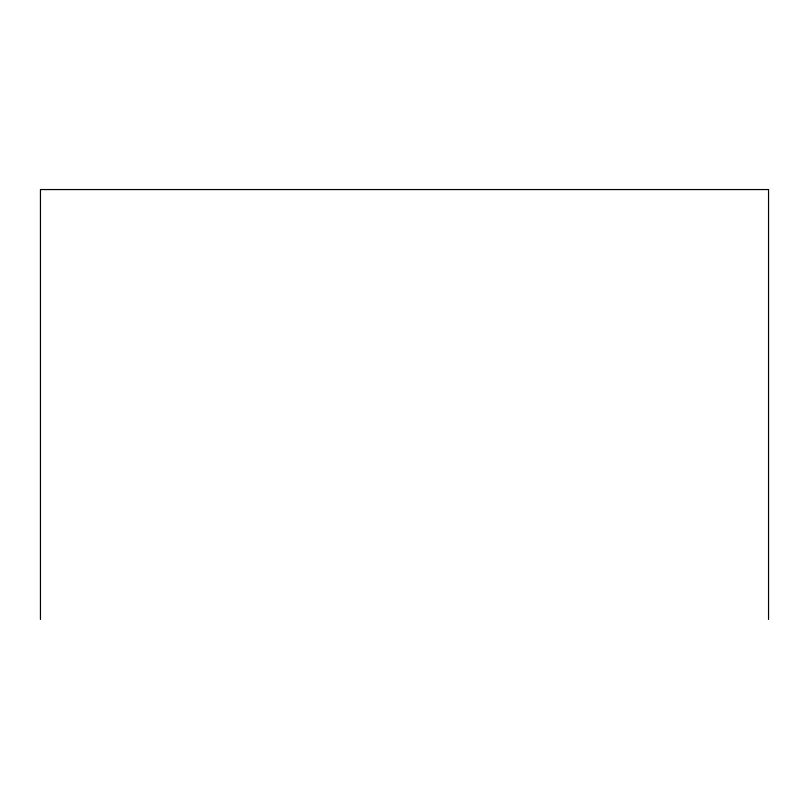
<?xml version="1.0" encoding="UTF-8"?>
<svg xmlns="http://www.w3.org/2000/svg" width="809" height="809" viewBox="0 0 809 809"><rect width="100%" height="100%" fill="white"/><g stroke="black" fill="none" stroke-linecap="round" stroke-linejoin="round"><path stroke-width="1.21" d="M768.55 619.441L768.55 189.559L40.45 189.559L40.45 619.441"/></g></svg>
